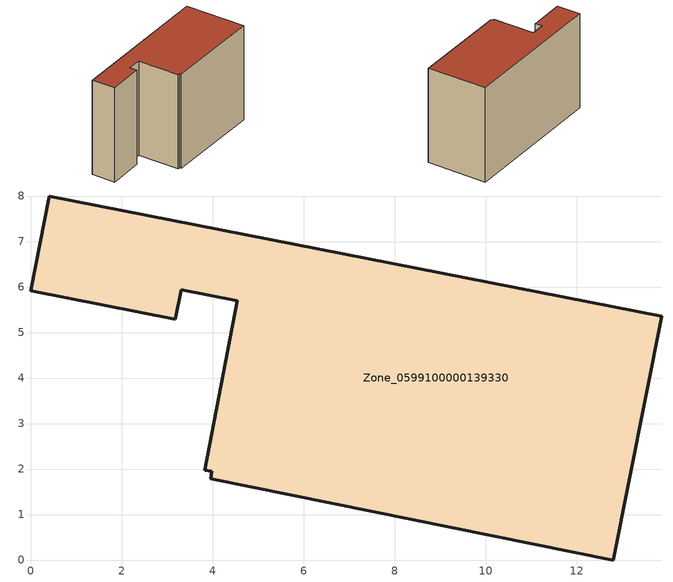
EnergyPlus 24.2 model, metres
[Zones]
Zone_0599100000139330
 floor ground (C_G): 0,5.92 0.41,8 13.87,5.36 12.8,0 3.96,1.79 3.98,1.95 3.83,1.98 4.54,5.7 3.31,5.94 3.18,5.29 z0
 wall outside (C_F): 0.41,8 0,5.92 3.18,5.29 3.31,5.94 4.54,5.7 3.83,1.98 3.98,1.95 3.96,1.79 12.8,0 13.87,5.36 0.41,8 z0:8.82
 roof outside (C_R): 4.54,5.7 3.83,1.98 3.98,1.95 3.96,1.79 12.8,0 13.87,5.36 0.41,8 0,5.92 3.18,5.29 3.31,5.94 z8.82
[BUILDING]
Pand.0599100000139330: North Axis=0; Terrain=City; Loads Convergence Tolerance Value=0.04; Temperature Convergence Tolerance Value=0.4; Solar Distribution=FullExterior; Maximum Number of Warmup Days=25; Minimum Number of Warmup Days=1
[Site:Location]
Rotterdam.The.Hague.AP_ZH_NLD Design_Conditions: Latitude=51.96; Longitude=4.45; Time Zone=1; Elevation=-4.5
[SITE:GROUNDTEMPERATURE:BUILDINGSURFACE]
18, 18, 18, 18, 18, 18, 18, 18, 18, 18, 18, 18
[MATERIAL] Thermal Absorptance=0.9; Solar Absorptance=0.7; Visible Absorptance=0.7
Name | Roughness | Thickness | Conductivity | Density | Specific Heat
G.TC.1975-1991 | MediumSmooth | 0.15 | 0.288461 | 540 | 1210
F.TC.1975-1991 | Rough | 0.3 | 0.230769 | 1920 | 840
R.TC.1975-1991 | MediumRough | 0.2 | 0.153846 | 1500 | 1000
[CONSTRUCTION]
C_G: G.TC.1975-1991
C_F: F.TC.1975-1991
C_R: R.TC.1975-1991
[ZONE]
Zone_0599100000139330: Type=1; Multiplier=1; Ceiling Height=Autocalculate; Volume=Autocalculate; Floor Area=autocalculate; Part of Total Floor Area=Yes
[ZONEINFILTRATION:DESIGNFLOWRATE]
Infil_Zone_0599100000139330: Zone or ZoneList or Space or SpaceList=Zone_0599100000139330; Schedule=AlwaysOn; Design Flow Rate Calculation Method=Flow/Area; Flow Rate per Floor Area=0.003; Constant Term Coefficient=1; Temperature Term Coefficient=0; Velocity Term Coefficient=0; Velocity Squared Term Coefficient=0
[HVACTEMPLATE:ZONE:IDEALLOADSAIRSYSTEM]
Zone_0599100000139330: Maximum Heating Supply Air Temperature=50; Minimum Cooling Supply Air Temperature=13; Maximum Heating Supply Air Humidity Ratio=0.0156; Minimum Cooling Supply Air Humidity Ratio=0.0077; Heating Limit=NoLimit; Cooling Limit=NoLimit; Dehumidification Control Type=ConstantSensibleHeatRatio; Cooling Sensible Heat Ratio=0.7; Dehumidification Setpoint=60; Humidification Control Type=None; Humidification Setpoint=30; Outdoor Air Method=None; Outdoor Air Flow Rate per Person=0.00944; Outdoor Air Flow Rate per Zone Floor Area=0; Outdoor Air Flow Rate per Zone=0; Demand Controlled Ventilation Type=None; Outdoor Air Economizer Type=NoEconomizer; Heat Recovery Type=None; Sensible Heat Recovery Effectiveness=0.7; Latent Heat Recovery Effectiveness=0.65
[ZONECONTROL:THERMOSTAT]
ThermostatControl_Zone_0599100000139330: Zone or ZoneList=Zone_0599100000139330; Control Type Schedule=DualSetpointControlType; Control 1=Thermostat_Zone_0599100000139330; Temperature Difference Between Cutout And Setpoint=0
[THERMOSTATSETPOINT:DUALSETPOINT]
Thermostat_Zone_0599100000139330: Heating Setpoint Temperature Schedule=HeatingSetpoint_Zone_0599100000139330; Cooling Setpoint Temperature Schedule=CoolingSetpoint_Zone_0599100000139330
[SCHEDULE:COMPACT]
HeatingSetpoint_Zone_0599100000139330: Through: 12/31, For: AllDays, Until: 24:00, 21
CoolingSetpoint_Zone_0599100000139330: Through: 12/31, For: AllDays, Until: 24:00, 24
DualSetpointControlType: Through: 12/31, For: AllDays, Until: 24:00, 4
AlwaysOn: Through: 12/31, For: AllDays, Until: 24:00, 1
